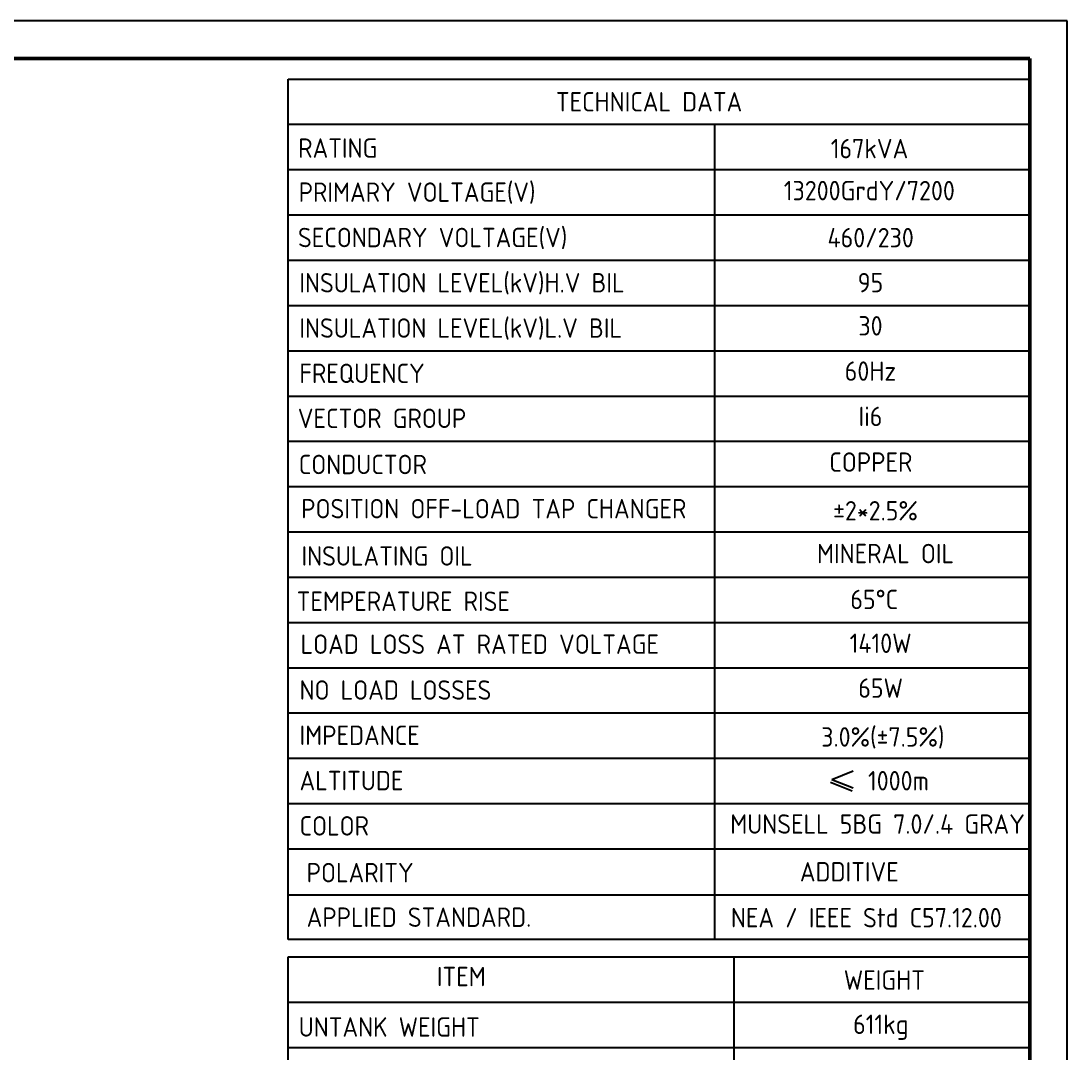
# Model space of a CAD drawing. Header units: millimetres. Extents: x 14764 to 253586, y -11609 to 135872.
# Drawn here: x 249737 to 251327, y 131943 to 133511 of the extents above; entities that cross this region are included whole.
import ezdxf
from ezdxf.enums import TextEntityAlignment as Align

# ---------------------------------------------------------------- set-up
doc = ezdxf.new("R2010")
doc.units = ezdxf.units.MM
doc.header["$LTSCALE"] = 23.1
doc.layers.add('A', color=3, linetype='CONTINUOUS')
doc.layers.add('S', color=254, linetype='CONTINUOUS')
doc.layers.add('标注、文本', color=3, linetype='CONTINUOUS', lineweight=25)
doc.layers.add('粗实线', color=7, linetype='CONTINUOUS', lineweight=50)
doc.styles.add('ST_WIN', font='isocp2.shx', dxfattribs={"bigfont": 'hzdxfst.shx'})

msp = doc.modelspace()

# ---------------------------------------------------------------- linework, layer by layer
at = {"layer": 'A'}
for p, q in [((250143.4846, 132115.6432), (250143.4846, 133422.7437)), ((250143.4846, 133422.7437), (251270.1854, 133422.7437)), ((250143.4846, 133353.949), (251270.1854, 133353.949)), ((250791.9604, 132115.6432), (250791.9604, 133353.949)), ((250143.4846, 133285.1543), (251270.1854, 133285.1543)), ((250143.4846, 133216.3596), (251270.1854, 133216.3596)), ((250143.4846, 133147.5649), (251270.1854, 133147.5649)), ((250143.4846, 133078.7702), (251270.1854, 133078.7702)), ((250143.4846, 133009.9755), (251270.1854, 133009.9755)), ((250143.4846, 133009.9755), (251270.1854, 133009.9755)), ((250143.4846, 132941.1808), (251270.1854, 132941.1808)), ((250143.4846, 132941.1808), (251270.1854, 132941.1808)), ((250143.4846, 132872.3861), (251270.1854, 132872.3861)), ((250143.4846, 132803.5914), (251270.1854, 132803.5914)), ((250143.4846, 132734.7955), (251270.1854, 132734.7955)), ((250143.4846, 132666.0008), (251270.1854, 132666.0008)), ((250143.4846, 132597.2061), (251270.1854, 132597.2061)), ((250143.4846, 132528.4114), (251270.1854, 132528.4114)), ((250143.4846, 132459.6167), (251270.1854, 132459.6167)), ((250143.4846, 132390.822), (251270.1854, 132390.822)), ((250143.4846, 132322.0273), (251270.1854, 132322.0273)), ((251270.1854, 132115.6432), (250143.4846, 132115.6432)), ((250143.4846, 131813.8782), (250143.4846, 132089.057)), ((250143.4846, 132089.057), (251270.1854, 132089.057)), ((250821.2328, 131813.8782), (250821.2328, 132089.057)), ((250143.4846, 132020.2623), (251270.1854, 132020.2623)), ((250143.4846, 131951.4676), (251270.1854, 131951.4676))]:
    msp.add_line(p, q, dxfattribs=at)
for points in [[(250143.8928, 132253.2326), (251270.1854, 132253.2326)], [(250143.4845, 132183.3502), (251270.1854, 132183.3502)]]:
    msp.add_lwpolyline(points, dxfattribs=at)
at = {"layer": 'S'}
for p, q in [((251002.0724, 132371.1212), (250969.4412, 132358.1399)), ((251002.0724, 132345.1586), (250969.4412, 132358.1399)), ((251000.3608, 132340.9482), (250967.7296, 132353.9295))]:
    msp.add_line(p, q, dxfattribs=at)
at = {"layer": '标注、文本'}
for p, q in [((251327.0209, 133511.0428), (246552.835, 133511.0428)), ((251327.0209, 130135.0113), (251327.0209, 133511.0428))]:
    msp.add_line(p, q, dxfattribs=at)
at = {"layer": '粗实线'}
for p, q in [((251270.1854, 133454.2072), (246837.0127, 133454.2072)), ((251270.1854, 130191.8468), (251270.1854, 133454.2072))]:
    msp.add_line(p, q, dxfattribs=at)

# ---------------------------------------------------------------- texts
at = {"layer": 'S', "style": 'ST_WIN'}
for s, height, p in [('TECHNICAL DATA', 29.483442, (250550.2045, 133373.4643)), ('RATING', 29.48344, (250158.6116, 133303.129)), ('167kVA', 29.48344, (250967.9242, 133302.3069)), ('PRIMARY VOLTAGE(V)', 29.483442, (250159.3393, 133236.1528)), ('13200GrdY/7200', 29.483442, (250896.5839, 133238.4931)), ('SECONDARY VOLTAGE(V)', 29.483442, (250158.3838, 133167.2406)), ('460/230', 29.48344, (250962.983, 133166.9897)), ('INSULATION LEVEL(kV)H.V BIL', 29.483442, (250160.4864, 133098.4459)), ('INSULATION LEVEL(kV)L.V BIL', 29.483442, (250160.4864, 133029.6512)), ('FREQUENCY', 29.48344, (250160.4864, 132960.8565)), ('VECTOR GROUP', 29.483442, (250158.0293, 132892.4805)), ('CONDUCTOR', 29.48344, (250159.5371, 132822.3973)), ('INSULATING OIL', 29.483442, (250163.6963, 132683.4093)), ('TEMPERATURE RISE', 29.483442, (250156.3371, 132614.6146)), ('LOAD LOSS AT RATED VOLTAGE', 29.483442, (250162.3161, 132549.3841)), ('NO LOAD LOSSES', 29.483442, (250160.7196, 132479.7096)), ('IMPEDANCE', 29.48344, (250160.7196, 132410.9149)), ('ALTITUDE', 29.48344, (250160.7196, 132342.1202)), ('COLOR', 29.48344, (250160.7196, 132273.3255)), ('POLARITY', 29.48344, (250171.4745, 132202.2912)), ('ADDITIVE', 29.48344, (250920.9387, 132203.5568)), ('APPLIED STANDARD.', 29.483442, (250171.4747, 132134.5841)), ('NEA / IEEE Std C57.12.00', 29.483442, (250816.1758, 132133.795)), ('ITEM', 29.48344, (250369.3592, 132044.4303)), ('WEIGHT', 29.48344, (250987.6948, 132039.0825)), ('UNTANK WEIGHT', 29.483442, (250159.4639, 131967.7395)), ('611kg', 29.48344, (251001.8945, 131971.8271))]:
    msp.add_text(s, height=height, dxfattribs=at).set_placement(p)
for s, height, p in [('95', 29.48344, (251028.2764, 133098.6963)), ('30', 29.48344, (251028.2764, 133033.0387)), ('60Hz', 29.48344, (251028.2764, 132964.244)), ('Ii6', 29.48344, (251028.2764, 132895.4493)), ('COPPER', 29.48344, (251028.8509, 132825.9837)), ('%%P2*2.5%%%', 29.483442, (251035.89, 132752.0643)), (' MINERAL OIL', 29.483442, (251042.7362, 132687.0353)), ('65%%DC', 29.48344, (251033.9567, 132617.3647)), ('1410W', 29.48344, (251043.7036, 132550.8037)), ('65W', 29.48344, (251043.7036, 132482.6799)), ('3.0%%%(%%P7.5%%%)', 29.483442, (251047.0781, 132408.4379)), ('1000m', 29.48344, (251070.8225, 132341.9021)), ('MUNSELL 5BG 7.0/.4 GRAY', 29.483442, (251039.0284, 132276.1111))]:
    msp.add_text(s, height=height, dxfattribs=at).set_placement(p, align=Align.CENTER)
at = {"layer": 'S', "insert": (250163.2094, 132784.757), "char_height": 29.483442, "width": 759.795756, "attachment_point": 1, "style": 'ST_WIN'}
msp.add_mtext('POSITION OFF-LOAD TAP CHANGER', dxfattribs=at)

doc.saveas('drawing.dxf')
